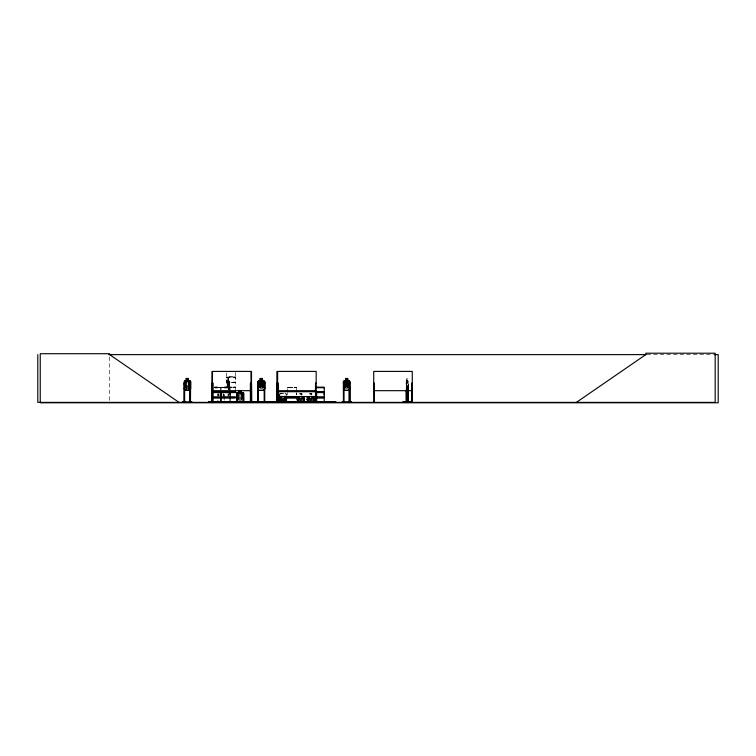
<?xml version="1.0" encoding="UTF-8"?>
<svg xmlns="http://www.w3.org/2000/svg" width="756" height="756" viewBox="0 0 756 756"><rect width="100%" height="100%" fill="white"/><g stroke="black" fill="none" stroke-linecap="round" stroke-linejoin="round"><path stroke-width="0.57" stroke-dasharray="3.78 2.83" d="M226.346 379.644L226.346 381.884L226.309 377.197L235.456 376.989L226.29 377.178M235.343 379.644L235.399 377.149M235.352 372.273L235.343 376.545L226.337 376.62L226.346 372.538M407.928 389.605L408.155 388.036L407.919 390.313M227.32 386.108L227.622 383.736L227.395 386.108M229.115 390.313L229.361 388.026L229.295 389.605M235.362 382.593L226.261 382.167L226.337 387.015M228.633 389.727L229.106 386.902L228.473 389.208L228.057 386.883L227.754 387.28M227.811 386.127L228.01 378.463L228.737 378.463L228.709 388.026L228.038 388.026L227.669 386.127L227.707 381.657L228.265 383.868C229.2 375.741 229.21 393.337 228.274 384.927L228.331 389.718M227.679 388.008L228.038 386.108M406.435 380.835L406.426 390.389M227.206 388.036L227.206 381.676L228.01 380.835M227.282 388.036L227.518 380.835M235.381 382.574L226.271 382.441M226.309 382.092L235.399 382.149M406.813 380.911L406.813 388.026L407.418 388.026L407.73 386.127L407.408 380.826L408.155 381.667L408.145 388.782M279.474 395.057L280.287 393.545L285.853 393.611L286.59 395.057M279.559 395.123L280.287 393.611M230.145 387.696L231.544 387.696M291.221 387.705L292.619 387.705M287.365 387.261L296.532 387.346L287.393 387.252L287.412 391.712M224.466 387.261L221.035 387.299L224.456 387.422M230.155 387.441L230.126 391.712M646.956 354.621L713.532 354.621M226.346 377.405L235.352 377.433L235.343 381.941M227.962 378.539L228.709 378.539M406.813 378.539L407.493 378.539M228.151 378.936L228.151 379.729M406.917 378.936L406.917 379.729M228.662 380.835L229.437 381.704L229.361 388.782M406.87 380.835L406.133 381.676L406.189 388.782M227.452 380.911L229.191 380.911L229.455 381.667L229.512 391.372M406.369 380.911L407.843 380.826L408.155 381.667M406.794 381.704L407.427 381.789M226.337 382.753L235.352 382.668L235.343 391.693M229.361 383.122L228.917 388.782M406.189 383.122L406.615 388.782M227.547 383.736L229.314 383.736L229.531 386.099L229.238 383.736M228.718 386.108L228.038 386.127L228.038 381.704L228.709 381.704L229.077 388.008M406.813 386.127L407.418 386.127M227.65 387.025L235.362 387.015M218.333 387.261L220.695 387.346L218.352 387.422M227.65 387.431L235.362 387.412M218.333 387.705L220.591 387.705M221.13 387.705L224.466 387.705M227.66 387.696L235.343 387.696M287.422 387.705L296.418 387.705M280.344 393.659L285.796 393.659M299.65 393.659L301.861 393.659M309.582 393.659L311.793 393.659M228.813 395.671L228.019 395.671L228.114 393.224M217.822 400.028L218.484 402.381M285.796 393.602L286.59 395.114M408.391 388.782L408.391 383.122L407.966 388.782M408.212 383.122L408.212 388.782M407.408 390.389L407.512 378.463L406.794 378.463L406.794 389.302M406.369 383.122L406.435 388.782M311.793 395.171L311.878 393.545L309.506 393.545L309.582 395.171M301.946 395.123L301.946 393.545L299.574 393.611L299.65 395.171M301.861 393.602L301.861 395.171M296.409 387.261L296.418 391.712M287.412 392.6L287.422 394.821M229.162 383.122L229.125 388.782M227.934 378.463L227.962 380.911M227.395 385.38L227.395 383.122L226.961 385.38M224.296 398.157L224.258 393.659L224.182 396.05M224.182 397.098L224.182 400.274M223.596 393.933L223.71 400.274M223.143 393.696L223.143 395.908M221.139 387.261L221.13 389.709M220.582 387.261L220.591 391.712M219.004 393.696L219.004 395.908M218.399 393.687L218.503 395.86M217.926 393.706L217.926 395.804L217.822 393.668M109.639 356.945L109.639 401.219M296.418 392.6L296.418 394.821L296.428 392.6M235.352 387.185L227.66 387.185L235.362 387.252M301.464 393.848L300.047 393.848L300.047 394.358L301.464 394.358L301.464 393.848M311.406 393.848L309.979 393.848L309.979 394.358L311.406 394.358L311.406 393.848M228.595 394.405L228.161 395.199L228.595 394.405"/><path stroke-width="1.13" d="M220.591 394.821L220.591 392.6M235.352 397.013L221.121 397.032L221.13 394.821M230.126 394.821L230.126 392.6L230.126 397.032M324.22 394.821L324.22 392.6L316.537 392.6M235.362 402.173L208.533 401.984L215.895 402.334M248.034 402.022L255.254 401.994M273.398 402.022L280.618 401.994M188.405 381.789L186.345 381.704M188.49 380.826L189.454 381.704L189.454 386.127L188.367 388.026L186.345 388.026L185.258 386.127L185.258 381.704L186.345 380.911M188.414 380.835L189.888 380.826L184.795 380.911M190.654 388.026L189.869 390.389L190.644 388.13L190.654 381.657L189.888 380.826M402.712 402.372L411.784 402.324L411.68 401.682M402.806 402.022L411.774 402.022L402.825 402.381M287.393 402.372L296.437 402.201M315.195 402.211L324.239 402.201L324.22 397.921L316.537 397.921M349.915 388.036L349.14 390.389L344.027 390.389M242.827 402.381L243.64 400.028M257.541 402.334L257.758 381.676L258.514 380.835L260.13 380.835L260.13 378.463L262.502 378.463L262.502 380.835L264.033 380.835L264.874 381.667L264.874 388.036L264.005 390.313L258.552 390.313M264.874 388.036L264.061 390.389L258.495 390.389L257.758 388.036M216.225 401.984L232.725 402.324M182.385 402.324L185.343 402.324M185.352 402.022L182.394 402.022L192.043 402.022L189.038 402.381M343.763 402.286L341.806 402.334L343.81 401.984M212.02 402.334L212.02 371.413M212.011 383.122L212.266 402.381L212.493 371.413L251.02 371.413L251.219 402.334M236.486 402.286L236.505 401.682M277.528 402.324L277.565 401.682M373.625 402.286L374.447 401.682M303.44 401.181L304.233 399.659L303.496 401.228L297.93 401.228L297.202 399.659M314.25 399.659L313.438 401.228L307.872 401.228L307.134 399.659M184.823 390.313L184.077 381.676L184.804 380.835L186.354 380.835M277.868 402.362L278.066 391.712L324.23 391.712L324.23 387.45L315.81 387.422M236.524 393.668L237.28 392.827L238.896 392.827M286.505 399.092L280.344 399.603L279.474 399.121L279.474 396.068M576.393 402.381L645.794 354.621L645.794 353.213L715.185 353.213L715.185 402.381L37.8 402.381L37.8 354.621M281.846 399.659L281.846 401.228L284.218 401.228L284.143 399.603L285.324 399.102L285.324 396.276M277.575 402.362L277.641 371.413L316.178 371.413L316.102 402.381M108.751 354.621L646.153 354.621M714.656 354.621L718.2 354.621L718.2 402.787L40.238 402.787L40.238 353.714L109.639 353.714L109.639 354.621L179.03 402.381M186.241 380.835L186.241 378.463L188.442 378.463L188.414 390.389M186.316 378.539L188.367 378.539M345.605 378.539L347.665 378.539L347.665 380.911L348.724 381.704L348.724 386.127L347.637 388.026L345.605 388.026L344.519 386.127L344.519 381.704L345.605 380.911L345.53 378.463L347.741 378.463L347.703 380.835L349.149 380.835M345.568 380.835L344.046 380.835L343.356 381.676L343.451 402.381L343.536 401.682M258.552 380.911L264.005 380.911M344.084 380.911L349.121 380.911L349.839 381.704L350.009 402.381M190.503 383.122L189.803 383.122L189.728 402.381M212.483 383.122L213.145 383.122L213.06 402.381M251.02 383.122L250.368 383.122L250.368 402.381M251.512 383.122L251.767 402.381M257.72 383.122L258.372 383.122L258.297 402.381M264.789 383.122L264.137 383.122L264.213 402.381M276.876 383.122L277.131 402.381L277.206 401.682M277.641 383.122L278.293 383.122L278.369 402.381M316.178 383.122L315.526 383.122L315.45 402.381M343.347 383.122L344.046 383.122L344.018 402.381M349.348 383.122L349.281 402.381L349.244 383.122L349.943 383.122M373.719 383.122L374.371 383.122L374.447 402.381M412.256 383.122L411.604 383.122L411.529 402.381M186.345 386.127L188.367 386.127M211.576 387.27L212.209 387.261M214.921 387.27L217.265 387.27M224.456 387.27L226.791 387.27M315.81 387.27L324.239 387.27M211.576 387.45L212.181 387.431M214.921 387.422L217.265 387.431M224.456 387.431L226.791 387.45M211.595 387.705L212.209 387.705M214.931 387.705L217.255 387.705M224.466 387.705L226.791 387.705M315.828 387.705L324.22 387.705M184.105 388.036L184.785 390.389L189.907 390.389M343.356 388.036L344.056 390.389M184.795 390.313L189.813 390.313M349.121 390.313L344.084 390.313L343.46 381.714M238.981 390.531L241.192 390.531L241.192 392.903L242.374 393.696L242.374 398.119L241.192 400.019L238.981 400.019L237.79 398.119L237.79 393.696L238.981 392.903L238.896 390.455M212.493 390.682L251.02 390.682M277.641 390.682L316.178 390.682M373.719 390.682L412.256 390.682M211.585 391.712L212.2 391.712M212.909 391.712L220.601 391.712M221.121 391.712L235.352 391.693M211.519 392.024L212.134 392.024M212.861 392.024L220.657 392.024M221.054 392.024L235.409 392.005M316.49 392.024L324.286 392.024M211.519 392.298L212.134 392.298M212.861 392.298L220.657 392.298M221.054 392.298L235.409 392.279M316.49 392.298L324.286 392.298M211.585 392.6L212.2 392.6M212.909 392.6L220.601 392.6L220.591 397.032M235.352 392.591L221.121 392.6L221.121 397.032M278.066 392.751L278.718 392.751L278.794 402.381M316.603 392.751L315.951 392.751L315.97 402.381M237.318 392.903L242.77 392.903M278.066 396.531L316.603 396.531M211.585 397.032L212.2 397.032M212.909 397.032L220.601 397.032M287.412 397.032L296.428 397.032M315.214 397.032L315.828 397.032M316.537 397.032L324.23 397.032L324.23 392.6M211.519 397.335L212.134 397.335M212.861 397.335L220.657 397.335M221.054 397.335L235.409 397.325M287.356 397.335L296.494 397.335M315.148 397.335L315.762 397.335M316.49 397.335L324.286 397.335M211.519 397.609L212.134 397.609M212.861 397.609L220.657 397.609M221.054 397.609L235.409 397.599M287.356 397.609L296.494 397.609M315.148 397.609L315.762 397.609M316.49 397.609L324.286 397.609M211.585 397.921L212.2 397.921M212.909 397.921L220.601 397.921M235.352 397.902L221.121 397.921L221.092 402.372M287.412 397.921L296.428 397.921M315.214 397.921L315.828 397.921M281.922 401.181L281.922 399.603L280.315 399.716M284.143 399.669L286.59 399.111L286.59 396.068M189.728 401.682L190.569 401.682L190.569 402.381M211.945 401.682L335.891 401.786L335.891 402.381M349.178 401.682L350.009 401.682M406.142 401.682L406.662 401.682M407.919 401.682L408.438 401.682M411.529 401.682L412.332 401.682L412.313 402.381L412.256 371.413L373.719 371.413L373.795 402.381M237.308 401.88L242.931 401.88M243.801 401.994L243.659 392.874L242.997 392.874L243.007 402.381L242.931 401.682M258.448 401.88L264.061 401.88M293.063 401.984L296.031 402.381M344.018 401.88L351.445 402.022L348.62 402.334M208.533 402.022L220.591 402.069M221.13 402.069L235.343 402.06M287.422 402.069L296.418 402.069M315.224 402.069L324.22 402.069M343.763 402.022L341.854 402.286M348.573 402.022L351.445 402.022M189.132 402.334L192.052 402.324M236.524 400.028L237.261 402.381L242.77 402.305M316.291 402.324L316.254 401.682M251.446 402.334L251.521 371.413M281.922 399.603L280.741 399.102L280.741 396.276M243.64 393.659L242.799 392.827L241.268 392.827L241.268 390.455M349.111 380.835L349.915 381.667L349.754 402.381L349.745 401.682M189.813 380.835L190.654 381.657L190.446 402.381M307.21 399.659L307.928 401.115M297.278 399.659L297.987 401.181M237.233 401.682L237.233 402.381L237.233 392.6L236.581 392.6L236.581 402.381M218.503 401.682L218.503 402.381L218.569 401.88M217.813 402.381L217.813 401.682L217.917 402.381M408.391 389.916L408.438 402.381M408.212 389.916L408.193 402.381M408.145 389.916L408.174 402.381M407.966 389.916L407.947 402.381M406.615 389.916L406.633 402.381M406.492 401.682L406.53 402.381M406.369 389.916L406.397 402.381M406.189 389.916L406.284 402.381M374.305 401.682L374.305 402.381M349.442 401.682L349.442 402.381M344.112 402.381L344.112 401.682L343.281 401.682L343.281 402.381M343.848 401.682L343.867 402.381M335.173 401.786L335.173 402.381M334.861 401.786L334.861 402.381M334.492 401.786L334.492 402.381M316.679 402.031L316.603 391.712M315.602 401.682L315.602 402.381M314.534 402.381L314.534 401.209L307.163 401.209L307.163 402.381M314.25 396.616L314.25 399.726M314.014 401.209L314.014 402.381L313.957 396.626M313.513 396.626L313.513 402.381M312.984 396.56L312.984 398.44L311.793 399.659L309.582 399.659L308.401 398.44L308.401 396.56M311.793 396.56L311.793 398.44L309.582 398.44L309.582 396.56M308.183 396.616L308.183 402.372M307.739 396.616L307.739 402.381M307.134 396.616L307.134 399.726M304.602 402.381L304.602 401.209L297.221 401.209L297.221 402.381M304.309 396.616L304.309 399.726M304.082 401.209L304.082 402.381L304.025 396.626M303.581 396.626L303.581 402.381M303.052 396.56L303.052 398.44L301.861 399.659L299.65 399.659L298.469 398.44L298.469 396.56M301.861 396.56L301.861 398.44L299.65 398.44L299.65 396.56M300.718 402.381L297.751 402.381L297.798 396.616M298.251 396.616L298.327 402.381M297.202 396.616L297.202 399.726M286.874 402.381L286.874 401.209L279.503 401.209L279.503 402.381M286.297 396.626L286.297 402.381M285.853 396.626L285.853 402.381M284.143 396.276L284.143 399.102L281.922 399.102L281.922 396.276M280.523 396.616L280.523 402.372M280.079 396.616L280.079 402.381M279.559 396.068L279.559 399.159M278.217 401.682L278.142 402.381M276.876 371.413L276.876 402.381M276.809 401.682L276.8 402.381M264.865 401.682L264.865 402.381M264.789 381.704L264.723 402.381M264.061 401.682L264.061 402.381M258.448 401.682L258.448 402.381M257.843 381.714L257.843 388.026M257.796 401.682L257.796 402.381M251.843 401.682L251.843 402.381M251.446 401.682L251.323 402.381M250.945 401.682L250.945 402.381M250.293 401.682L250.293 402.381M243.564 393.696L243.564 400.019M243.574 401.682L243.583 402.381M237.308 401.682L237.308 402.381M230.126 397.921L230.136 402.192M229.37 401.682L229.361 402.381M229.219 401.682L229.134 402.381M229.03 401.682L229.059 402.381M228.917 401.682L228.898 402.381M227.414 401.682L227.424 402.381M227.254 401.682L227.235 402.381M227.178 401.682L227.178 402.381M226.961 401.682L226.942 402.381M224.296 402.381L224.249 401.682L224.097 402.381M223.804 401.682L223.785 402.381M223.7 401.682L223.615 402.381L223.53 401.88M220.591 397.921L220.601 402.192M218.295 401.682L218.314 402.381M218.021 401.682L218.002 402.381M217.737 401.682L217.737 402.381M214.109 401.786L214.109 402.381M213.797 401.786L213.797 402.381M213.211 401.682L213.22 402.381M190.314 401.682L190.295 402.381M189.907 383.122L190.002 402.381M186.269 378.463L186.354 390.389M184.71 402.381L184.71 401.682L183.869 401.682L183.869 402.381L183.944 383.122L184.634 383.122L184.606 402.381M184.455 401.682L184.436 402.381M184.124 401.682L184.143 402.381M348.563 387.138L347.826 387.148L346.673 384.927C345.964 388.707 343.148 387.28 346.21 384.407C343.328 381.704 345.898 380.259 346.635 383.868C347.344 380.259 350.085 381.685 347.108 384.417L348.563 387.138M263.39 387.138L262.625 387.214L261.33 384.927C260.3 388.537 257.588 387.762 260.82 384.407C257.683 381.685 260.48 380.268 261.283 383.868C262.181 380.457 265.016 381.175 261.803 384.417L263.39 387.138M263.608 386.127L262.426 388.026L260.215 388.026L259.024 386.127L259.024 381.704L260.215 380.911L260.215 378.539L262.426 378.539L262.426 380.911L263.608 381.704L263.608 386.127M188.008 378.936L186.704 378.936L186.704 379.729L188.008 379.729L188.008 378.936M262.03 378.936L260.603 378.936L260.603 379.729L262.03 379.729L262.03 378.936M347.269 378.936L345.964 378.936L345.964 379.729L347.269 379.729L347.269 378.936M262.426 381.704L260.215 381.704L260.215 386.127L262.426 386.127L262.426 381.704M347.637 381.704L345.605 381.704L345.605 386.127L347.637 386.127L347.637 381.704M240.795 390.928L239.378 390.928L239.378 391.721L240.795 391.721L240.795 390.928M241.192 393.696L238.981 393.696L238.981 398.119L241.192 398.119L241.192 393.696M283.746 400.359L282.319 400.359L282.319 400.869L283.746 400.869L283.746 400.359M218.399 402.381L218.399 401.682L218.465 402.381"/></g></svg>
